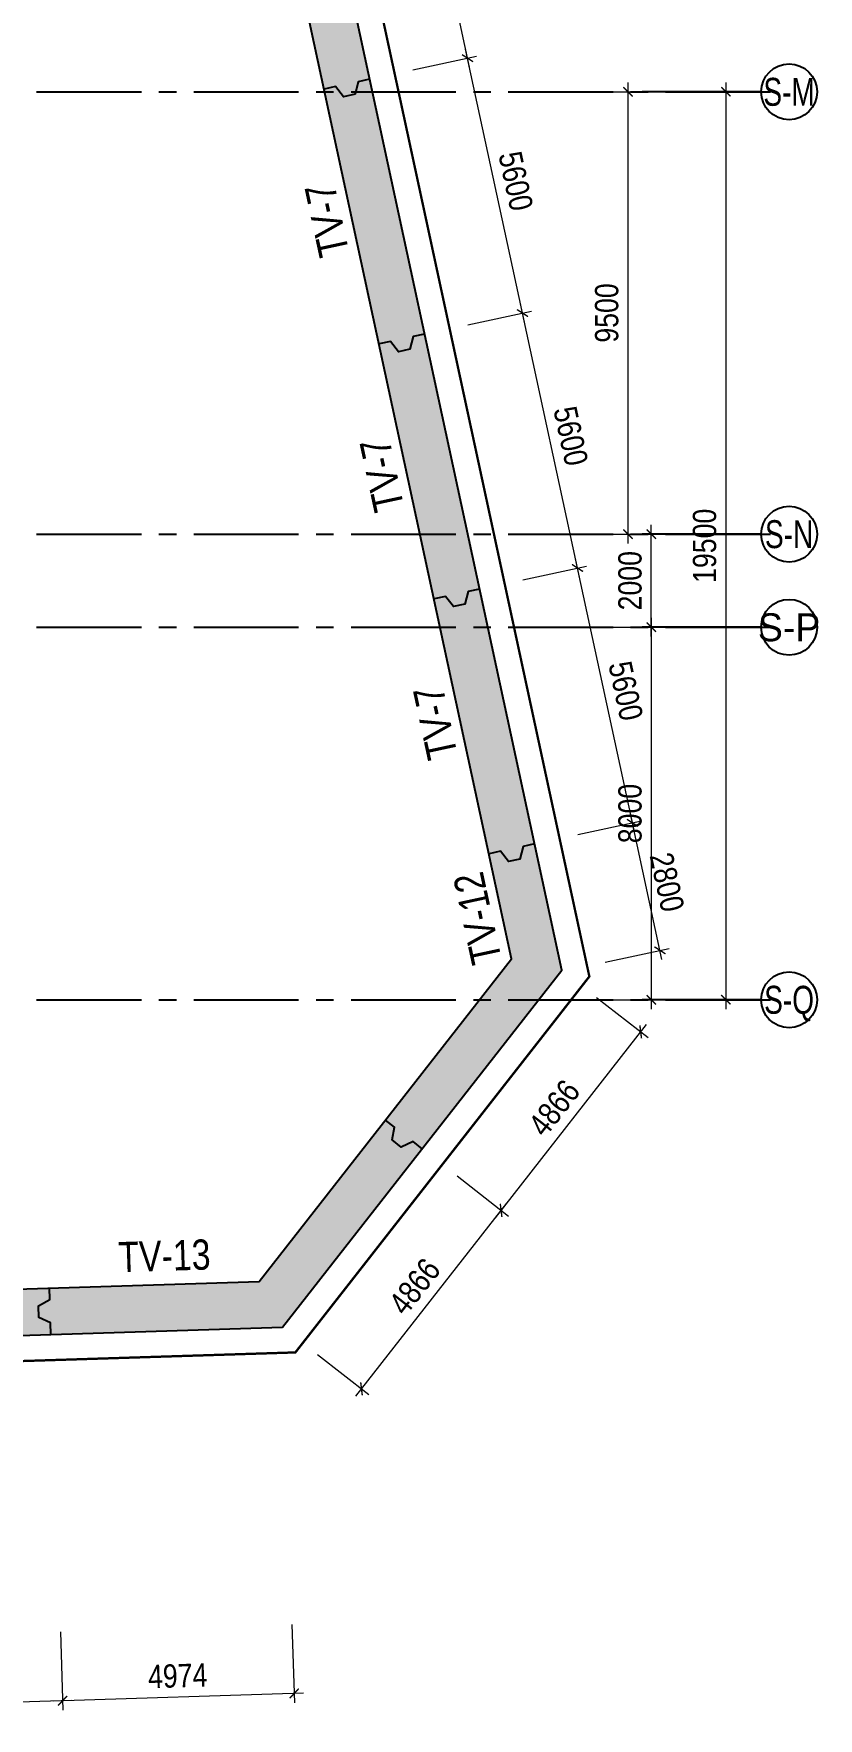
# Model space of a CAD drawing. Header units: millimetres. Extents: x -1534340 to 1713810, y -1348191 to 1114081.
# Drawn here: x 753508 to 770350, y -189521 to -153342 of the extents above; entities that cross this region are included whole.
import ezdxf
from ezdxf.enums import TextEntityAlignment as Align

# ---------------------------------------------------------------- set-up
doc = ezdxf.new("R2010")
doc.units = ezdxf.units.MM
doc.header["$LTSCALE"] = 100
doc.header["$PDMODE"] = 32
doc.header["$PDSIZE"] = 2.5
for name, pattern in [('CENTER2', [1.125, 0.75, -0.125, 0.125, -0.125]), ('DASHDOT', [1, 0.5, -0.25, 0, -0.25]), ('DASHED', [4.5, 3, -1.5])]:
    doc.linetypes.add(name, pattern=pattern)
for name, color, linetype in [('ccu11-Dim', 8, 'Continuous'), ('ccu11-Khuat', 9, 'DASHED'), ('ccu12-Hatch', 250, 'Continuous'), ('ccu12-Truc', 13, 'CENTER2'), ('KT-Dim', 8, 'Continuous'), ('Xref_ST_MBDV Cot vach 30.7.2022$0$Xref_ST_MBDV Cot vach 30.7.2022|Xref_ST_MBDV Cot vach 30.7.2022|Xref_ST_MBDV Cot vach 30.7.2022|Xref_ST_MBDV Cot vach 30.7.2022|A-CORE-OTLN', 2, 'Continuous'), ('Xref_ST_MBDV Cot vach 30.7.2022$0$Xref_ST_MBDV Cot vach 30.7.2022|Xref_ST_MBDV Cot vach 30.7.2022|Xref_ST_MBDV Cot vach 30.7.2022|Xref_ST_MBDV Cot vach 30.7.2022|ccu12-Thay', 7, 'Continuous'), ('Xref_ST_MBDV Cot vach 30.7.2022|Xref_ST_MBDV Cot vach 30.7.2022|Xref_ST_MBDV Cot vach 30.7.2022|Xref_ST_MBDV Cot vach 30.7.2022|A-GRID-SYM', 50, 'Continuous')]:
    doc.layers.add(name, color=color, linetype=linetype)
doc.layers.add('ccu12-Tencaukien', color=9, linetype='Continuous', lineweight=15)
doc.styles.add('Arial', font='arial.ttf', dxfattribs={"width": 0.7})
doc.styles.add('Arial Narrow', font='ARIALN.TTF')
doc.styles.add('HBA-Text', font='GOTHIC.TTF')
doc.dimstyles.new('ccu12-200', dxfattribs={"dimscale": 200, "dimtxt": 2.5, "dimasz": 1, "dimexe": 1, "dimexo": 2, "dimgap": 1, "dimtad": 1, "dimdec": 0, "dimrnd": 5, "dimdsep": 46, "dimtxsty": 'Arial Narrow', "dimblk": 'ARCHTICK', "dimcen": -1, "dimdle": 1, "dimclrd": 256, "dimclre": 256, "dimclrt": 3, "dimadec": 0, "dimazin": 2, "dimtfac": 0.1, "dimtdec": 0, "dimtmove": 0, "dimatfit": 1, "dimldrblk": 'ARCHTICK', "dimfxl": 1, "dimtvp": 0.8333333333333334, "dimtolj": 1, "dimtzin": 12, "dimarcsym": 0})

# ---------------------------------------------------------------- blocks, each defined once
blk = doc.blocks.new('_ARCHTICK')
at = {"color": 0, "linetype": 'ByBlock', "const_width": 0.15}
blk.add_lwpolyline([(-0.5, -0.5), (0.5, 0.5)], dxfattribs=at)
blk = doc.blocks.new('*D3439')
at = {"layer": 'ccu11-Dim', "lineweight": -2, "ltscale": 0.5, "transparency": 16777216}
for p, q in [((6337.437247998572, 10578.46960421825), (7706.003795720597, 10873.47062074017)), ((8142.685667633377, 7898.470019360811), (7468.351286257511, 11026.8371253815)), ((6927.485624519087, 7841.121512294738), (8296.052172274702, 8136.122528823898))]:
    blk.add_line(p, q, dxfattribs=at)
at = {"layer": 'Defpoints', "color": 0, "ltscale": 0.5, "transparency": 16777216}
for p in [(5946.418233894161, 10494.18359939649), (7510.494288668391, 10831.32761832929), (6536.466610414675, 7756.835507472977)]:
    blk.add_point(p, dxfattribs=at)
at = {"layer": 'ccu11-Dim', "lineweight": -2, "ltscale": 0.5, "transparency": 16777216, "xscale": 200, "yscale": 200, "zscale": 200}
for p, rotation in [((7510.494288668391, 10831.32761832929), 102.1642570587989), ((8100.542665222497, 8093.979526413017), 282.1642570587989)]:
    blk.add_blockref('_ARCHTICK', p, dxfattribs=dict(at, rotation=rotation))
at = {"layer": 'ccu11-Dim', "color": 3, "ltscale": 0.5, "transparency": 16777216, "insert": (8250.58266685675, 9558.589271413251), "char_height": 500, "attachment_point": 5, "rotation": 282.1642570587989, "style": 'Arial Narrow', "bg_fill": 3, "box_fill_scale": 1.1, "bg_fill_color": 256, "bg_fill_true_color": 13158600, "bg_fill_transparency": 0}
blk.add_mtext('\\A1;2800', dxfattribs=at)
blk = doc.blocks.new('*D3440')
at = {"layer": 'ccu11-Dim', "lineweight": -2, "ltscale": 0.5, "transparency": 16777216}
for p, q in [((5157.433180559336, 16052.73580170166), (6525.999728441286, 16347.73681825805)), ((7552.637291306175, 10635.818111326), (6288.3472189782, 16501.10332289938)), ((6337.437247998572, 10578.46960421825), (7706.003795947499, 10873.47062078908))]:
    blk.add_line(p, q, dxfattribs=at)
at = {"layer": 'Defpoints', "color": 0, "ltscale": 0.5, "transparency": 16777216}
for p in [(6330.49022138908, 16305.59381584717), (4766.414166454924, 15968.4497968799), (5946.418233894161, 10494.18359939649)]:
    blk.add_point(p, dxfattribs=at)
at = {"layer": 'ccu11-Dim', "lineweight": -2, "ltscale": 0.5, "transparency": 16777216, "xscale": 200, "yscale": 200, "zscale": 200}
for p, rotation in [((6330.49022138908, 16305.59381584717), 102.1642570587989), ((7510.494288895294, 10831.3276183782), 282.1642570587989)]:
    blk.add_blockref('_ARCHTICK', p, dxfattribs=dict(at, rotation=rotation))
at = {"layer": 'ccu11-Dim', "color": 3, "ltscale": 0.5, "transparency": 16777216, "insert": (7365.556445053492, 13664.39641615478), "char_height": 500, "attachment_point": 5, "rotation": 282.1642570587989, "style": 'Arial Narrow', "bg_fill": 3, "box_fill_scale": 1.1, "bg_fill_color": 256, "bg_fill_true_color": 13158600, "bg_fill_transparency": 0}
blk.add_mtext('\\A1;5600', dxfattribs=at)
blk = doc.blocks.new('*D3441')
at = {"layer": 'ccu11-Dim', "lineweight": -2, "ltscale": 0.5, "transparency": 16777216}
for p, q in [((3977.429113121844, 21527.0019991782), (5345.995661163769, 21822.00301576907)), ((6372.633224027166, 16110.08430884394), (5108.343151700683, 21975.36952041039)), ((5157.433180559336, 16052.73580170166), (6525.99972866849, 16347.73681830702))]:
    blk.add_line(p, q, dxfattribs=at)
at = {"layer": 'Defpoints', "color": 0, "ltscale": 0.5, "transparency": 16777216}
for p in [(5150.486154111563, 21779.86001335819), (3586.410099017433, 21442.71599435643), (4766.414166454924, 15968.4497968799)]:
    blk.add_point(p, dxfattribs=at)
at = {"layer": 'ccu11-Dim', "lineweight": -2, "ltscale": 0.5, "transparency": 16777216, "xscale": 200, "yscale": 200, "zscale": 200}
for p, rotation in [((5150.486154111563, 21779.86001335819), 102.1642570587989), ((6330.490221616285, 16305.59381589615), 282.1642570587989)]:
    blk.add_blockref('_ARCHTICK', p, dxfattribs=dict(at, rotation=rotation))
at = {"layer": 'ccu11-Dim', "color": 3, "ltscale": 0.5, "transparency": 16777216, "insert": (6185.55237777523, 19138.66261366926), "char_height": 500, "attachment_point": 5, "rotation": 282.1642570587989, "style": 'Arial Narrow', "bg_fill": 3, "box_fill_scale": 1.1, "bg_fill_color": 256, "bg_fill_true_color": 13158600, "bg_fill_transparency": 0}
blk.add_mtext('\\A1;5600', dxfattribs=at)
blk = doc.blocks.new('*D3442')
at = {"layer": 'ccu11-Dim', "lineweight": -2, "ltscale": 0.5, "transparency": 16777216}
for p, q in [((2797.425045684236, 27001.2681966545), (4165.991593885894, 27296.2692132798)), ((5192.629156749248, 21584.35050635487), (3928.339084422808, 27449.63571792113)), ((3977.429113121844, 21527.0019991782), (5345.995661390573, 21822.00301581796))]:
    blk.add_line(p, q, dxfattribs=at)
at = {"layer": 'Defpoints', "color": 0, "ltscale": 0.5, "transparency": 16777216}
for p in [(3970.482086833688, 27254.12621086893), (2406.406031579825, 26916.98219183274), (3586.410099017433, 21442.71599435643)]:
    blk.add_point(p, dxfattribs=at)
at = {"layer": 'ccu11-Dim', "lineweight": -2, "ltscale": 0.5, "transparency": 16777216, "xscale": 200, "yscale": 200, "zscale": 200}
for p, rotation in [((3970.482086833688, 27254.12621086893), 102.1642570587989), ((5150.486154338368, 21779.86001340708), 282.1642570587989)]:
    blk.add_blockref('_ARCHTICK', p, dxfattribs=dict(at, rotation=rotation))
at = {"layer": 'ccu11-Dim', "color": 3, "ltscale": 0.5, "transparency": 16777216, "insert": (5005.548310497331, 24612.9288111801), "char_height": 500, "attachment_point": 5, "rotation": 282.1642570587989, "style": 'Arial Narrow', "bg_fill": 3, "box_fill_scale": 1.1, "bg_fill_color": 256, "bg_fill_true_color": 13158600, "bg_fill_transparency": 0}
blk.add_mtext('\\A1;5600', dxfattribs=at)
blk = doc.blocks.new('*D3443')
at = {"layer": 'ccu11-Dim', "lineweight": -2, "ltscale": 0.5, "transparency": 16777216}
for p, q in [((4012.625089471941, 27058.61670386573), (2748.335017145612, 32923.90191543147)), ((1617.42097824698, 32475.53439413034), (2985.987526608699, 32770.53541079014)), ((2797.425045684236, 27001.2681966545), (4165.991594113266, 27296.26921332882))]:
    blk.add_line(p, q, dxfattribs=at)
at = {"layer": 'Defpoints', "color": 0, "ltscale": 0.5, "transparency": 16777216}
for p in [(2790.478019556494, 32728.39240837927), (1226.401964142569, 32391.24838930858), (2406.406031579825, 26916.98219183274)]:
    blk.add_point(p, dxfattribs=at)
at = {"layer": 'ccu11-Dim', "lineweight": -2, "ltscale": 0.5, "transparency": 16777216, "xscale": 200, "yscale": 200, "zscale": 200}
for p, rotation in [((2790.478019556494, 32728.39240837927), 102.1642570587989), ((3970.48208706106, 27254.12621091794), 282.1642570587989)]:
    blk.add_blockref('_ARCHTICK', p, dxfattribs=dict(at, rotation=rotation))
at = {"layer": 'ccu11-Dim', "color": 3, "ltscale": 0.5, "transparency": 16777216, "insert": (3825.54424322008, 30087.19500869069), "char_height": 500, "attachment_point": 5, "rotation": 282.1642570587989, "style": 'Arial Narrow', "bg_fill": 3, "box_fill_scale": 1.1, "bg_fill_color": 256, "bg_fill_true_color": 13158600, "bg_fill_transparency": 0}
blk.add_mtext('\\A1;5600', dxfattribs=at)
blk = doc.blocks.new('*D3467')
at = {"layer": 'ccu11-Dim', "lineweight": -2, "ltscale": 0.5, "transparency": 16777216}
for p, q in [((201.9051395700507, -6388.301160996418), (254.909996841119, -8065.380763648567)), ((-4769.558662796467, -6545.426516797147), (-4716.553805525401, -8222.50611944921)), ((448.4922456727829, -7859.162643840254), (-4922.771925333715, -8028.923870617547))]:
    blk.add_line(p, q, dxfattribs=at)
at = {"layer": 'Defpoints', "color": 0, "ltscale": 0.5, "transparency": 16777216}
for p in [(-4782.194533773116, -6145.62614815717), (189.2692685934016, -5988.500792356441), (-4722.871741013726, -8022.605935129222)]:
    blk.add_point(p, dxfattribs=at)
at = {"layer": 'ccu11-Dim', "lineweight": -2, "ltscale": 0.5, "transparency": 16777216, "xscale": 200, "yscale": 200, "zscale": 200}
for p, rotation in [((-4722.871741013726, -8022.605935129222), 181.8102563568879), ((248.5920613527945, -7865.480579328579), 1.810256356887825)]:
    blk.add_blockref('_ARCHTICK', p, dxfattribs=dict(at, rotation=rotation))
at = {"layer": 'ccu11-Dim', "color": 3, "ltscale": 0.5, "transparency": 16777216, "insert": (-2251.522193315057, -7488.983987022978), "char_height": 500, "attachment_point": 5, "rotation": 1.8102563568878363, "style": 'Arial Narrow', "bg_fill": 3, "box_fill_scale": 1.1, "bg_fill_color": 256, "bg_fill_true_color": 13158600, "bg_fill_transparency": 0}
blk.add_mtext('\\A1;4974', dxfattribs=at)
blk = doc.blocks.new('*D3468')
at = {"layer": 'ccu11-Dim', "lineweight": -2, "ltscale": 0.5, "transparency": 16777216}
for p, q in [((-10366.76382375807, -6722.328710470219), (-10313.75896648426, -8399.408313209124)), ((-4769.558662796467, -6545.426516797147), (-4716.553805522659, -8222.506119535976)), ((-4522.971556690995, -8016.287999727663), (-10519.97708629257, -8205.826064377461))]:
    blk.add_line(p, q, dxfattribs=at)
at = {"layer": 'Defpoints', "color": 0, "ltscale": 0.5, "transparency": 16777216}
for p in [(-4782.194533773116, -6145.62614815717), (-10379.39969473472, -6322.528341830242), (-10320.07690197258, -8199.508128889136)]:
    blk.add_point(p, dxfattribs=at)
at = {"layer": 'ccu11-Dim', "lineweight": -2, "ltscale": 0.5, "transparency": 16777216, "xscale": 200, "yscale": 200, "zscale": 200}
for p, rotation in [((-4722.871741010984, -8022.605935215987), 1.810256356887825), ((-10320.07690197258, -8199.508128889136), 181.8102563568879)]:
    blk.add_blockref('_ARCHTICK', p, dxfattribs=dict(at, rotation=rotation))
at = {"layer": 'ccu11-Dim', "color": 3, "ltscale": 0.5, "transparency": 16777216, "insert": (-7535.856674976376, -7655.99776184664), "char_height": 500, "attachment_point": 5, "rotation": 1.8102563568878363, "style": 'Arial Narrow', "bg_fill": 3, "box_fill_scale": 1.1, "bg_fill_color": 256, "bg_fill_true_color": 13158600, "bg_fill_transparency": 0}
blk.add_mtext('\\A1;5600', dxfattribs=at)
blk = doc.blocks.new('*D3474')
at = {"layer": 'ccu11-Dim', "lineweight": -2, "ltscale": 0.5, "transparency": 16777216}
for p, q in [((3745.043192668273, 3248.623129679746), (4848.066517408668, 2386.451716835942)), ((1570.761332651532, -1481.623716187735), (4813.659101423848, 2667.193822201787)), ((748.4801131396464, -585.044887251762), (1851.503438017378, -1447.216300202915))]:
    blk.add_line(p, q, dxfattribs=at)
at = {"layer": 'Defpoints', "color": 0, "ltscale": 0.5, "transparency": 16777216}
for p in [(3429.893671317608, 3494.957819060772), (4690.491756733335, 2509.619061526455), (433.3305917889811, -338.710197870736)]:
    blk.add_point(p, dxfattribs=at)
at = {"layer": 'ccu11-Dim', "lineweight": -2, "ltscale": 0.5, "transparency": 16777216, "xscale": 200, "yscale": 200, "zscale": 200}
for p, rotation in [((4690.491756733335, 2509.619061526455), 51.98725670868028), ((1693.928677342045, -1324.048955512402), 231.9872567086803)]:
    blk.add_blockref('_ARCHTICK', p, dxfattribs=dict(at, rotation=rotation))
at = {"layer": 'ccu11-Dim', "color": 3, "ltscale": 0.5, "transparency": 16777216, "insert": (2833.50191549352, 873.167195618496), "char_height": 500, "attachment_point": 5, "rotation": 51.987256708680285, "style": 'Arial Narrow', "bg_fill": 3, "box_fill_scale": 1.1, "bg_fill_color": 256, "bg_fill_true_color": 13158600, "bg_fill_transparency": 0}
blk.add_mtext('\\A1;4866', dxfattribs=at)
blk = doc.blocks.new('*D3475')
at = {"layer": 'ccu11-Dim', "lineweight": -2, "ltscale": 0.5, "transparency": 16777216}
for p, q in [((6741.606272197367, 7082.291146611603), (7844.629596894715, 6220.119733801445)), ((4567.324412137233, 2352.044300777326), (7810.222180909895, 6500.861839167292)), ((3745.043192668273, 3248.623129679746), (4848.066517503078, 2386.451716762146))]:
    blk.add_line(p, q, dxfattribs=at)
at = {"layer": 'Defpoints', "color": 0, "ltscale": 0.5, "transparency": 16777216}
for p in [(6426.456750846701, 7328.625835992629), (7687.054836219382, 6343.287078491959), (3429.893671317608, 3494.957819060772)]:
    blk.add_point(p, dxfattribs=at)
at = {"layer": 'ccu11-Dim', "lineweight": -2, "ltscale": 0.5, "transparency": 16777216, "xscale": 200, "yscale": 200, "zscale": 200}
for p, rotation in [((7687.054836219382, 6343.287078491959), 51.98725670868028), ((4690.491756827745, 2509.619061452659), 231.9872567086803)]:
    blk.add_blockref('_ARCHTICK', p, dxfattribs=dict(at, rotation=rotation))
at = {"layer": 'ccu11-Dim', "color": 3, "ltscale": 0.5, "transparency": 16777216, "insert": (5830.064994979394, 4706.835212583778), "char_height": 500, "attachment_point": 5, "rotation": 51.987256708680285, "style": 'Arial Narrow', "bg_fill": 3, "box_fill_scale": 1.1, "bg_fill_color": 256, "bg_fill_true_color": 13158600, "bg_fill_transparency": 0}
blk.add_mtext('\\A1;4866', dxfattribs=at)
blk = doc.blocks.new('GRID-SYM-flat-83')
at = {"layer": 'Xref_ST_MBDV Cot vach 30.7.2022|Xref_ST_MBDV Cot vach 30.7.2022|Xref_ST_MBDV Cot vach 30.7.2022|Xref_ST_MBDV Cot vach 30.7.2022|A-GRID-SYM'}
blk.add_ellipse((0, 0), major_axis=(-899.9839282080502, 5.37856553410893), ratio=1, dxfattribs=at)
at = {"layer": 'Xref_ST_MBDV Cot vach 30.7.2022|Xref_ST_MBDV Cot vach 30.7.2022|Xref_ST_MBDV Cot vach 30.7.2022|Xref_ST_MBDV Cot vach 30.7.2022|A-GRID-SYM', "style": 'HBA-Text'}
blk.add_attdef('GRID', text='', height=900.0000000000003, rotation=359.6302510781834, dxfattribs=at).set_placement((7.113495670384687e-20, 1.190286096938727e-17, 3.982135654073748e-07), align=Align.MIDDLE_CENTER)
blk = doc.blocks.new('GRID-SYM-flat-84')
at = {"layer": 'Xref_ST_MBDV Cot vach 30.7.2022|Xref_ST_MBDV Cot vach 30.7.2022|Xref_ST_MBDV Cot vach 30.7.2022|Xref_ST_MBDV Cot vach 30.7.2022|A-GRID-SYM'}
blk.add_ellipse((0, 0), major_axis=(-899.9839282080502, 5.37856553410893), ratio=1, dxfattribs=at)
at = {"layer": 'Xref_ST_MBDV Cot vach 30.7.2022|Xref_ST_MBDV Cot vach 30.7.2022|Xref_ST_MBDV Cot vach 30.7.2022|Xref_ST_MBDV Cot vach 30.7.2022|A-GRID-SYM', "style": 'HBA-Text'}
blk.add_attdef('GRID', text='', height=900.0000000000003, rotation=359.6302510781834, dxfattribs=at).set_placement((2.025799344252252e-20, 3.389726944925022e-18, 1.134042694414104e-07), align=Align.MIDDLE_CENTER)
blk = doc.blocks.new('GRID-SYM-flat-85')
at = {"layer": 'Xref_ST_MBDV Cot vach 30.7.2022|Xref_ST_MBDV Cot vach 30.7.2022|Xref_ST_MBDV Cot vach 30.7.2022|Xref_ST_MBDV Cot vach 30.7.2022|A-GRID-SYM'}
blk.add_ellipse((0, 0), major_axis=(-899.9839282080502, 5.37856553410893), ratio=1, dxfattribs=at)
at = {"layer": 'Xref_ST_MBDV Cot vach 30.7.2022|Xref_ST_MBDV Cot vach 30.7.2022|Xref_ST_MBDV Cot vach 30.7.2022|Xref_ST_MBDV Cot vach 30.7.2022|A-GRID-SYM', "style": 'HBA-Text'}
blk.add_attdef('GRID', text='', height=900.0000000000003, rotation=359.630251078169, dxfattribs=at).set_placement((9.578760419288606e-21, 1.60279360265213e-18, 5.362191130063174e-08), align=Align.MIDDLE_CENTER)
blk = doc.blocks.new('GRID-SYM-flat-86')
at = {"layer": 'Xref_ST_MBDV Cot vach 30.7.2022|Xref_ST_MBDV Cot vach 30.7.2022|Xref_ST_MBDV Cot vach 30.7.2022|Xref_ST_MBDV Cot vach 30.7.2022|A-GRID-SYM'}
blk.add_ellipse((0, 0), major_axis=(-899.9839282080502, 5.37856553410893), ratio=1, dxfattribs=at)
at = {"layer": 'Xref_ST_MBDV Cot vach 30.7.2022|Xref_ST_MBDV Cot vach 30.7.2022|Xref_ST_MBDV Cot vach 30.7.2022|Xref_ST_MBDV Cot vach 30.7.2022|A-GRID-SYM', "style": 'HBA-Text'}
blk.add_attdef('GRID', text='', height=900.0000000000003, rotation=359.6302510781834, dxfattribs=at).set_placement((-3.313819860899584e-20, -5.54494427347405e-18, -1.855076720465948e-07), align=Align.MIDDLE_CENTER)
blk = doc.blocks.new('*D1145')
at = {"layer": 'Defpoints', "color": 0, "transparency": 16777216}
for p in [(420808.1932698449, -72696.27179369514), (420808.1932698449, -92196.27179369555), (424766.3851447776, -92196.27179369555)]:
    blk.add_point(p, dxfattribs=at)
at = {"layer": 'KT-Dim', "lineweight": -2, "transparency": 16777216}
for p, q in [((421208.1932698449, -72696.27179369514), (424966.3851447776, -72696.27179369514)), ((424766.3851447776, -72496.27179369514), (424766.3851447776, -92396.27179369555)), ((421208.1932698449, -92196.27179369555), (424966.3851447776, -92196.27179369555))]:
    blk.add_line(p, q, dxfattribs=at)
at = {"layer": 'KT-Dim', "lineweight": -2, "transparency": 16777216, "xscale": 200, "yscale": 200, "zscale": 200}
for p, rotation in [((424766.3851447776, -72696.27179369514), 90), ((424766.3851447776, -92196.27179369555), 270)]:
    blk.add_blockref('_ARCHTICK', p, dxfattribs=dict(at, rotation=rotation))
at = {"layer": 'KT-Dim', "color": 3, "transparency": 16777216, "insert": (424311.0986509167, -82446.27179369544), "char_height": 500, "attachment_point": 5, "rotation": 90, "style": 'Arial Narrow'}
blk.add_mtext('\\A1;19500', dxfattribs=at)
blk = doc.blocks.new('*D1146')
at = {"layer": 'Defpoints', "color": 0, "transparency": 16777216}
for p in [(420808.1932698449, -84196.27186136894), (420808.1932698449, -92196.27179369555), (423166.3851447776, -92196.27179369555)]:
    blk.add_point(p, dxfattribs=at)
at = {"layer": 'KT-Dim', "lineweight": -2, "transparency": 16777216}
for p, q in [((421208.1932698449, -84196.27186136894), (423366.3851447776, -84196.27186136894)), ((423166.3851447776, -83996.27186136894), (423166.3851447776, -92396.27179369555)), ((421208.1932698449, -92196.27179369555), (423366.3851447776, -92196.27179369555))]:
    blk.add_line(p, q, dxfattribs=at)
at = {"layer": 'KT-Dim', "lineweight": -2, "transparency": 16777216, "xscale": 200, "yscale": 200, "zscale": 200}
for p, rotation in [((423166.3851447776, -84196.27186136894), 90), ((423166.3851447776, -92196.27179369555), 270)]:
    blk.add_blockref('_ARCHTICK', p, dxfattribs=dict(at, rotation=rotation))
at = {"layer": 'KT-Dim', "color": 3, "transparency": 16777216, "insert": (422711.0986509167, -88196.27182753234), "char_height": 500, "attachment_point": 5, "rotation": 90, "style": 'Arial Narrow'}
blk.add_mtext('\\A1;8000', dxfattribs=at)
blk = doc.blocks.new('*D1105')
at = {"layer": 'Defpoints', "color": 0, "transparency": 16777216}
for p in [(420308.068988459, -82196.27186136981), (423166.3851447753, -82196.27186136981), (420808.1932698449, -84196.27186136894)]:
    blk.add_point(p, dxfattribs=at)
at = {"layer": 'KT-Dim', "lineweight": -2, "transparency": 16777216}
for p, q in [((423166.3851447753, -84396.27186136894), (423166.3851447753, -81996.27186136981)), ((420708.068988459, -82196.27186136981), (423366.3851447753, -82196.27186136981)), ((421208.1932698449, -84196.27186136894), (423366.3851447753, -84196.27186136894))]:
    blk.add_line(p, q, dxfattribs=at)
at = {"layer": 'KT-Dim', "lineweight": -2, "transparency": 16777216, "xscale": 200, "yscale": 200, "zscale": 200}
for p, rotation in [((423166.3851447753, -82196.27186136981), 90), ((423166.3851447753, -84196.27186136894), 270)]:
    blk.add_blockref('_ARCHTICK', p, dxfattribs=dict(at, rotation=rotation))
at = {"layer": 'KT-Dim', "color": 3, "transparency": 16777216, "insert": (422711.0986509143, -83196.27186136947), "char_height": 500, "attachment_point": 5, "rotation": 90, "style": 'Arial Narrow'}
blk.add_mtext('\\A1;2000', dxfattribs=at)
blk = doc.blocks.new('*D1106')
at = {"layer": 'Defpoints', "color": 0, "transparency": 16777216}
for p in [(420308.068988459, -72696.27186137022), (422666.2608493464, -72696.27186137022), (420308.068988459, -82196.27186136987)]:
    blk.add_point(p, dxfattribs=at)
at = {"layer": 'KT-Dim', "lineweight": -2, "transparency": 16777216}
for p, q in [((420708.068988459, -72696.27186137022), (422866.2608493464, -72696.27186137022)), ((422666.2608493464, -82396.27186136987), (422666.2608493464, -72496.27186137022)), ((420708.068988459, -82196.27186136987), (422866.2608493464, -82196.27186136987))]:
    blk.add_line(p, q, dxfattribs=at)
at = {"layer": 'KT-Dim', "lineweight": -2, "transparency": 16777216, "xscale": 200, "yscale": 200, "zscale": 200}
for p, rotation in [((422666.2608493464, -72696.27186137022), 90), ((422666.2608493464, -82196.27186136987), 270)]:
    blk.add_blockref('_ARCHTICK', p, dxfattribs=dict(at, rotation=rotation))
at = {"layer": 'KT-Dim', "color": 3, "transparency": 16777216, "insert": (422210.9743554855, -77446.27186137014), "char_height": 500, "attachment_point": 5, "rotation": 90, "style": 'Arial Narrow'}
blk.add_mtext('\\A1;9500', dxfattribs=at)
blk = doc.blocks.new('Grid-ST-flat-3')
at = {"layer": 'ccu12-Truc', "ltscale": 30}
for p, q in [((366096.2468389631, -72696.27186137123), (425824.0468604062, -72696.27186137007)), ((366096.2468389794, -82196.27186137065), (425824.0468603973, -82196.27186136972)), ((366096.2468389806, -84196.27186137141), (425824.046860399, -84196.27186136867)), ((366096.2468389729, -92196.27186136931), (425824.0468604038, -92196.27186137077))]:
    blk.add_line(p, q, dxfattribs=at)
at = {"layer": 'KT-Dim'}
for p, q in [((425524.0424615133, -72696.27192904626), (422966.3822543479, -72696.27210864075)), ((425524.0446045718, -82196.27168177534), (422966.3843973984, -82196.27186136984)), ((425524.0442661839, -82196.2716817765), (422966.3862020941, -82196.27186137054)), ((425524.0468603987, -84196.27192904486), (422966.3848485611, -84196.27210863977)), ((425524.0468604066, -84196.27168177709), (422966.3866532627, -84196.27186137158)), ((425524.0468604069, -92196.27192904195), (422966.3866532354, -92196.2721086365))]:
    blk.add_line(p, q, dxfattribs=at)
ref = blk.add_blockref('GRID-SYM-flat-83', (426124.0424344335, -72696.45219530782), dxfattribs=dict(at, xscale=0.6666666666666665, yscale=0.6666666666666665, zscale=0.6666666666666665, rotation=0.325197994598278))
ref.add_attrib('GRID', 'S-M', dxfattribs={"layer": 'Xref_ST_MBDV Cot vach 30.7.2022|Xref_ST_MBDV Cot vach 30.7.2022|Xref_ST_MBDV Cot vach 30.7.2022|Xref_ST_MBDV Cot vach 30.7.2022|A-GRID-SYM', "height": 600, "style": 'HBA-Text', "width": 0.75}).set_placement((426124.0424344335, -72696.45219530782), align=Align.MIDDLE_CENTER)
ref = blk.add_blockref('GRID-SYM-flat-84', (426124.044239104, -82196.45194803801), dxfattribs=dict(at, xscale=0.6666666666666665, yscale=0.6666666666666665, zscale=0.6666666666666665, rotation=0.325197994598278))
ref.add_attrib('GRID', 'S-N', dxfattribs={"layer": 'Xref_ST_MBDV Cot vach 30.7.2022|Xref_ST_MBDV Cot vach 30.7.2022|Xref_ST_MBDV Cot vach 30.7.2022|Xref_ST_MBDV Cot vach 30.7.2022|A-GRID-SYM', "height": 600, "style": 'HBA-Text', "width": 0.75}).set_placement((426124.044239104, -82196.45194803801), align=Align.MIDDLE_CENTER)
at = {"layer": 'KT-Dim', "xscale": 0.6666666666666665, "yscale": 0.6666666666666665, "zscale": 0.6666666666666665, "rotation": 0.325197994598278}
blk.add_blockref('GRID-SYM-flat-85', (426124.0468333187, -84196.45219530637), dxfattribs=at).add_auto_attribs({'GRID': 'S-P'})
at = {"layer": 'KT-Dim'}
ref = blk.add_blockref('GRID-SYM-flat-86', (426124.046833327, -92196.45219530351), dxfattribs=dict(at, xscale=0.6666666666666665, yscale=0.6666666666666665, zscale=0.6666666666666665, rotation=0.325197994598278))
ref.add_attrib('GRID', 'S-Q', dxfattribs={"layer": 'Xref_ST_MBDV Cot vach 30.7.2022|Xref_ST_MBDV Cot vach 30.7.2022|Xref_ST_MBDV Cot vach 30.7.2022|Xref_ST_MBDV Cot vach 30.7.2022|A-GRID-SYM', "height": 600, "style": 'HBA-Text', "width": 0.75}).set_placement((426124.046833327, -92196.45219530351), align=Align.MIDDLE_CENTER)
dim = blk.add_linear_dim(base=(422666.2608493465, -72696.27186137019), p1=(420308.0689884588, -82196.27186136981), p2=(420308.0689884588, -72696.27186137016), angle=90, dimstyle='ccu12-200', dxfattribs=at)
dim.commit()
dim.dimension.update_dxf_attribs({"geometry": '*D1106', "text_midpoint": (422210.9743554855, -77446.27186137011), "insert": (5.820766091346741e-11, 2.91038304567337e-11)})
for base, p1, p2, picture, middle in [((424766.3851447776, -92196.27179369555), (420808.1932698446, -72696.27179369511), (420808.1932698446, -92196.27179369552), '*D1145', (424311.0986509167, -82446.27179369544)), ((423166.3851447753, -82196.27186136981), (420808.1932698446, -84196.2718613689), (420308.0689884587, -82196.27186136978), '*D1105', (422711.0986509143, -83196.27186136947)), ((423166.3851447776, -92196.27179369555), (420808.1932698446, -84196.2718613689), (420808.1932698446, -92196.27179369552), '*D1146', (422711.0986509167, -88196.27182753234))]:
    dim = blk.add_linear_dim(base=base, p1=p1, p2=p2, angle=90, dimstyle='ccu12-200', dxfattribs=at)
    dim.commit()
    dim.dimension.update_dxf_attribs({"geometry": picture, "text_midpoint": middle})
blk = doc.blocks.new('220830_DWall Plan')
at = {"layer": 'Xref_ST_MBDV Cot vach 30.7.2022$0$Xref_ST_MBDV Cot vach 30.7.2022|Xref_ST_MBDV Cot vach 30.7.2022|Xref_ST_MBDV Cot vach 30.7.2022|Xref_ST_MBDV Cot vach 30.7.2022|ccu12-Thay', "ltscale": 10}
for points in [[(2996.56307948567, 3833.668016964803), (2799.726367421448, 3987.524225026602), (2547.114118941128, 3867.455112248892), (2350.013929324225, 4021.517265921691), (2405.525988189504, 4295.648532374064), (2208.689276123419, 4449.504740437726)], [(-4971.463802363724, -157.125355878612), (-4979.355939682573, 92.58275000541471), (-5233.3496453017, 209.701226053061), (-5241.252346711233, 459.7435809678864), (-4995.161342503503, 592.6674598352984), (-5003.053479822353, 842.3755657209549)]]:
    blk.add_lwpolyline(points, dxfattribs=at)
at = {"layer": 'ccu12-Tencaukien', "color": 2, "style": 'Arial', "width": 0.8}
for s, rotation, p in [('TV-7', 102.1642570566259, (1268.584095430211, 23843.63829480158)), ('TV-7', 102.1642570566259, (2448.588162707863, 18369.37209729082)), ('TV-7', 102.1642570566259, (3595.369509654469, 13049.2324997976)), ('TV-12', 102.1642570566259, (4500.83013589005, 8848.626216154546)), ('TV-13', 1.810256358554529, (-2526.44375241641, 1209.564837507438))]:
    blk.add_text(s, height=650, rotation=rotation, dxfattribs=at).set_placement(p, align=Align.CENTER)
at = {"layer": 'ccu11-Dim', "ltscale": 0.5}
for base, p1, p2, angle, picture, middle in [((7510.494288668391, 10831.32761832929), (6536.466610414675, 7756.835507472977), (5946.418233894161, 10494.18359939649), 102.1642570587989, '*D3439', (8250.58266685675, 9558.589271413251)), ((4690.491756733335, 2509.619061526455), (433.3305917889811, -338.710197870736), (3429.893671317608, 3494.957819060772), 51.98725670868028, '*D3474', (2833.50191549352, 873.167195618496)), ((-4722.871741013726, -8022.605935129222), (189.2692685934016, -5988.500792356441), (-4782.194533773116, -6145.626148157171), 1.810256356887835, '*D3467', (-2251.522193315057, -7488.983987022978))]:
    dim = blk.add_linear_dim(base=base, p1=p1, p2=p2, angle=angle, dimstyle='ccu12-200', override={"dimzin": 0, "dimfxl": 150, "dimtfill": 1}, dxfattribs=at)
    dim.commit()
    dim.dimension.update_dxf_attribs({"geometry": picture, "text_midpoint": middle})
for base, p1, p2, angle, picture, middle in [((6330.49022138908, 16305.59381584717), (5946.418233894161, 10494.18359939649), (4766.414166454924, 15968.4497968799), 102.1642570587989, '*D3440', (7365.556445053492, 13664.39641615478)), ((7687.054836219382, 6343.287078491959), (3429.893671317608, 3494.957819060772), (6426.456750846701, 7328.625835992629), 51.98725670868028, '*D3475', (5830.064994979394, 4706.835212583778)), ((-10320.07690197258, -8199.508128889136), (-4782.194533773116, -6145.626148157171), (-10379.39969473472, -6322.528341830242), 1.810256356887835, '*D3468', (-7535.856674976376, -7655.99776184664))]:
    dim = blk.add_linear_dim(base=base, p1=p1, p2=p2, angle=angle, dimstyle='ccu12-200', override={"dimzin": 0, "dimtmove": 1, "dimfxl": 150, "dimtfill": 1}, dxfattribs=at)
    dim.commit()
    dim.dimension.update_dxf_attribs({"geometry": picture, "text_midpoint": middle})
at = {"layer": 'Xref_ST_MBDV Cot vach 30.7.2022$0$Xref_ST_MBDV Cot vach 30.7.2022|Xref_ST_MBDV Cot vach 30.7.2022|Xref_ST_MBDV Cot vach 30.7.2022|Xref_ST_MBDV Cot vach 30.7.2022|ccu12-Thay', "ltscale": 10}
blk.add_lwpolyline([(5408.76708785072, 10378.29034244153), (5164.543657766655, 10325.64682266559), (5094.98247522302, 10054.73949199985), (4850.432137671858, 10002.02550576697), (4675.442982664332, 10220.21885020169), (4431.21955258213, 10167.57533042761)], dxfattribs=at)
at = {"layer": 'ccu11-Dim', "ltscale": 0.5}
dim = blk.add_linear_dim(base=(5150.486154111563, 21779.86001335819), p1=(4766.414166454924, 15968.4497968799), p2=(3586.410099017434, 21442.71599435643), angle=102.1642570587989, dimstyle='ccu12-200', override={"dimzin": 0, "dimtmove": 1, "dimfxl": 150, "dimtfill": 1}, dxfattribs=at)
dim.commit()
dim.dimension.update_dxf_attribs({"geometry": '*D3441', "text_midpoint": (6185.55237777523, 19138.66261366926)})
at = {"layer": 'Xref_ST_MBDV Cot vach 30.7.2022$0$Xref_ST_MBDV Cot vach 30.7.2022|Xref_ST_MBDV Cot vach 30.7.2022|Xref_ST_MBDV Cot vach 30.7.2022|Xref_ST_MBDV Cot vach 30.7.2022|ccu12-Thay', "ltscale": 10}
blk.add_lwpolyline([(4228.763020573184, 15852.55653995229), (3984.539590489119, 15799.91302017635), (3914.978407945484, 15529.00568951061), (3670.428070394322, 15476.29170327773), (3495.438915386796, 15694.48504771246), (3251.215485304594, 15641.84152793838)], dxfattribs=at)
at = {"layer": 'ccu11-Dim', "ltscale": 0.5}
dim = blk.add_linear_dim(base=(3970.482086833688, 27254.12621086893), p1=(3586.410099017434, 21442.71599435643), p2=(2406.406031579827, 26916.98219183274), angle=102.1642570587989, dimstyle='ccu12-200', override={"dimzin": 0, "dimtmove": 1, "dimfxl": 150, "dimtfill": 1}, dxfattribs=at)
dim.commit()
dim.dimension.update_dxf_attribs({"geometry": '*D3442', "text_midpoint": (5005.548310497331, 24612.9288111801)})
at = {"layer": 'Xref_ST_MBDV Cot vach 30.7.2022$0$Xref_ST_MBDV Cot vach 30.7.2022|Xref_ST_MBDV Cot vach 30.7.2022|Xref_ST_MBDV Cot vach 30.7.2022|Xref_ST_MBDV Cot vach 30.7.2022|ccu12-Thay', "ltscale": 10}
blk.add_lwpolyline([(3048.758953295648, 21326.82273746305), (2804.535523211583, 21274.17921768711), (2734.974340667948, 21003.27188702137), (2490.424003116786, 20950.5579007885), (2315.43484810926, 21168.75124522322), (2071.211418027058, 21116.10772544914)], dxfattribs=at)
at = {"layer": 'ccu11-Dim', "ltscale": 0.5}
dim = blk.add_linear_dim(base=(2790.478019556494, 32728.39240837927), p1=(2406.406031579827, 26916.98219183274), p2=(1226.401964142569, 32391.24838930857), angle=102.1642570587989, dimstyle='ccu12-200', override={"dimzin": 0, "dimtmove": 1, "dimfxl": 150, "dimtfill": 1}, dxfattribs=at)
dim.commit()
dim.dimension.update_dxf_attribs({"geometry": '*D3443', "text_midpoint": (3825.54424322008, 30087.19500869069)})
at = {"layer": 'ccu12-Hatch', "ltscale": 0.5}
h = blk.add_hatch(dxfattribs=at)
h.set_pattern_fill('VATLIEU04', color=256, scale=50, pattern_type=2)
h.set_pattern_definition([(49.99999999999999, (-626373.3342983417, 223416.3138238905), (358.6300913003767, -31.37606749129755), [37.5, -412.5]), (355, (-626373.3342983417, 223416.3138238905), (-69.3756668065, 376.0960668500059), [30, -330]), (100.4514, (-626343.4484583416, 223413.6991538906), (289.2546908570108, 344.7197710304768), [31.870095, -350.571056]), (46.18420000000001, (-626373.3342983417, 223516.3138238905), (533.6205243128222, -82.75950716450905), [56.25, -618.75]), (96.6356, (-626328.8659258416, 223509.4171703905), (467.3313527743517, 487.0589354502209), [47.805144, -525.8565]), (351.1842, (-626373.3342983417, 223516.3138238905), (467.3309725668136, 487.0593004626623), [45, -495]), (21, (-626323.3342983417, 223491.3138238905), (298.4535260592309, -201.3094453326694), [37.5, -412.5]), (326.0000000000001, (-626323.3342983417, 223491.3138238905), (121.6576659607909, 362.5750225234265), [30, -330]), (71.4514, (-626298.4631818417, 223474.5380208904), (420.111314290745, 161.2652483549762), [31.870095, -350.571056]), (37.50000000000001, (-626373.3342983417, 223416.3138238905), (6.079927658645334, 166.4469269156558), [0, -326, 0, -335, 0, -331.25]), (7.499999999999999, (-626373.3342983417, 223416.3138238905), (131.5347687210743, 197.2058559411801), [0, -191, 0, -318.5, 0, -126.25]), (327.5, (-626484.8342983417, 223416.3138238905), (266.9112180862045, -11.27743586718988), [0, -125, 0, -390, 0, -517.5]), (317.5, (-626534.8342983417, 223416.3138238905), (291.5930846711931, 50.05249116615887), [0, -162.5, 0, -259, 0, -367.5]), (45, (-626373.3342983417, 223416.3138238905), (-150.2601910021414, 150.2601910021414), []), (45, (-626373.3342983417, 223477.5638238905), (-150.2601910021414, 150.2601910021414), [])])
h.paths.add_polyline_path([(-122510.4377079519, 58795.37442143436), (-122033.6815434044, 56036.26160033303), (-122025.7876231933, 55995.61253618752), (-121435.2140790377, 53258.60269167775), (-121425.6437793528, 53218.31415357196), (-120722.2623284779, 50508.10114818579), (-120711.0339904953, 50468.24906291033), (-119896.0667007762, 47789.47540381039), (-119883.1971059525, 47750.11881010688), (-118958.0313538634, 45107.38001651398), (-118943.5436660124, 45068.59038886509), (-117909.7669564919, 42466.41712121887), (-117893.6862212039, 42428.26128181221), (-116753.0731630396, 39871.11407221621), (-116735.426806198, 39833.65691181936), (-115489.9336989214, 37325.9195013782), (-115470.4426040638, 37288.6624795323), (-113949.2110772333, 34523.96208060021), (-113926.1324947552, 34484.21023604716), (-112465.0145615609, 32095.66792214545), (-112442.365950508, 32060.33136249136), (-110882.3056502814, 29735.20515953854), (-110858.5315026108, 29701.31019805628), (-109203.5653102336, 27442.75160858175), (-109178.4082509245, 27409.86940877431), (-107431.371899086, 25221.75058536557), (-107404.8750139739, 25189.93755651708), (-105568.762181359, 23076.0100114228), (-105540.9708571493, 23045.32073169411), (-103618.9280412936, 21009.20889438782), (-103589.8898877968, 20979.6960169482), (-101585.21101511, 19024.89100943354), (-101554.9757836481, 18996.60517189594), (-99471.09656585555, 17126.45881247544), (-99439.71606397477, 17099.44854978623), (-97280.20811065217, 15317.16759563284), (-97247.73611328937, 15291.47925656894), (-95016.30081058771, 13600.11989503214), (-94982.79296785081, 13575.79756245494), (-92683.25513393304, 11978.26016058249), (-92648.7688756414, 11955.34557557723), (-90285.07020370883, 10454.3696969219), (-90249.66464086878, 10432.90218696115), (-87825.85694104596, 9031.061884258641), (-87789.59276442509, 9011.078295511077), (-85309.83101610898, 7710.77768734796), (-85272.77039208275, 7692.312321248231), (-82741.30561868742, 6495.781460359576), (-82703.5120825452, 6478.866014553932), (-80124.68406089407, 5388.157054864336), (-80086.22240777675, 5372.820568627678), (-77464.45222466288, 4389.804237666889), (-77425.38839832298, 4376.073041888652), (-74765.17086703004, 3502.435424680123), (-74725.57184931007, 3490.333097272669), (-72031.46780127648, 2727.572729680687), (-71991.40150039119, 2717.120055148029), (-69268.02996366622, 2066.545330035267), (-69227.56048386917, 2057.759360332042), (-66479.5882319751, 1520.499178650789), (-66438.77649470035, 1513.394298584666), (-63670.91057862109, 1090.406981272623), (-63637.23109638039, 1085.844325877842), (-60856.58974519582, 757.1595588398632), (-60844.44666397572, 755.7993620461784), (-41353.29734858312, -1306.989615324186), (0, 0), (5993.126158971339, 7667.336033930769), (-23501.33256044798, 144497.8121814553), (-27624.72399501887, 160190.8649870193), (-41845.49750419054, 164209.248587866), (-48082.32497422025, 159482.113560111), (-71537.04204183258, 141587.5571172747), (-77499.19426463358, 137277.8319328888), (-78971.40144370683, 133992.6318627722), (-83075.54428935237, 131025.9635991585), (-86656.71568556875, 130658.3429933989), (-88925.94415784779, 129018.0374911823), (-91195.1726301231, 127377.7319889617), (-93464.40110239992, 125737.4264867394), (-93470.76988466468, 125732.7909288236), (-95729.18205513933, 124077.6249346551), (-95757.84447532857, 124055.9515005779), (-97965.68529962248, 122333.9065259675), (-98004.34901152994, 122302.4368301167), (-100138.7605455084, 120490.1765277265), (-100176.0896438641, 120457.1227363446), (-102233.3756646214, 118557.7612044617), (-102269.2799513851, 118523.2048236108), (-104245.9344168106, 116540.0666225988), (-104280.3710605948, 116504.0515153395), (-106172.9902757526, 114440.5611455014), (-106205.9061337865, 114403.142581915), (-108011.215367251, 112262.8485433382), (-108042.5472374934, 112224.0980735365), (-109757.4387080873, 110010.6963377271), (-109787.1335349623, 109970.6800965373), (-111408.6537761174, 107687.9904313564), (-111436.6641255029, 107646.7720811691), (-112962.0082162254, 105298.7249340918), (-112988.2821574055, 105256.3805795081), (-114414.8227540888, 102847.0275696703), (-114439.3159949677, 102803.6287816984), (-115764.5927530244, 100337.1248764603), (-115787.2630367927, 100292.7465068427), (-117008.9902657148, 97773.34527279716), (-117029.7984760374, 97728.06387637602), (-118145.8691132709, 95160.11015157786), (-118164.7793500704, 95114.00384032063), (-119173.2685943755, 92501.92622965877), (-119190.2482345346, 92455.07454003347), (-120089.4168697191, 89803.37776900164), (-120104.4366234706, 89755.86152443662), (-120892.7340213468, 87069.11866132123), (-120905.7679829231, 87021.01983245998), (-121581.8347801162, 84303.8643923474), (-121592.8604724637, 84255.26595544745), (-122155.5309165177, 81512.38389976439), (-122164.5293302966, 81463.36969273398), (-122612.8332909021, 78699.49133815581), (-122619.7891328937, 78650.14411580423), (-122952.9495746837, 75870.03546324652), (-122957.8501592425, 75820.4464794395), (-123175.3029721442, 73028.90312957705), (-123178.1586971563, 72978.65016620967), (-123278.3545955288, 70180.44345798576), (-123279.1099371981, 70131.87132830254), (-123265.9708663094, 67331.90215618373), (-123264.6553757995, 67281.07859905809), (-123132.9280049466, 64484.1789047952), (-123130.141062415, 64443.05850296794), (-122883.2765664408, 61653.96224779368), (-122878.7720678145, 61612.79582164949), (-122516.641578636, 58836.3121626291)])
h.paths.add_polyline_path([(-24474.17632883787, 144265.2754886972), (-28446.65134845045, 159383.9614637634), (-41638.26956708496, 163111.5352335167), (-47477.02056897804, 158686.1179020258), (-70940.74876744114, 140784.6865014078), (-76696.21382153034, 136624.3645631985), (-78168.42100060359, 133339.1644930821), (-82706.87794515863, 130058.5534886497), (-86288.04934137501, 129690.9328828901), (-88340.1207641993, 128207.5987510829), (-88222.95608546771, 128045.5110030649), (-90492.18455774453, 126405.2055008427), (-92761.41303002113, 124764.8999986202), (-95019.82520049566, 123109.7340044518), (-97227.66602479143, 121387.6890298401), (-99362.07755877159, 119575.4287274485), (-101419.3635795229, 117676.0671955713), (-103396.01804495, 115692.9289945576), (-105288.6372601108, 113629.4386247159), (-107093.9464935752, 111489.1445861391), (-108808.8379641706, 109275.742850328), (-110430.3582053271, 106993.0531851451), (-111955.7022960465, 104645.0060380723), (-113382.2428927228, 102235.6530282455), (-114707.5196507731, 99769.14912301884), (-115929.2468796953, 97249.74788899021), (-117045.3175169296, 94681.79416418984), (-118053.8067612352, 92069.71655352577), (-118952.9753964212, 89418.01978248963), (-119741.2727943034, 86731.27691937715), (-120417.3395914566, 84014.1214794243), (-120980.0100354773, 81271.23942390294), (-121428.3139960832, 78507.36106932268), (-121761.4744378728, 75727.25241676718), (-121978.9272507745, 72935.70906690718), (-122079.1231491471, 70137.50235868338), (-122065.9840782582, 67337.53318656655), (-121934.2567074051, 64540.63349230378), (-122134.0352569956, 64531.22439438733), (-121887.1707610215, 61742.12813921319), (-121525.0402718443, 58965.6444802013), (-121048.284107297, 56206.5316591002), (-120457.7105631434, 53469.5218145987), (-119754.3291122454, 50759.30880923849), (-118939.3618225266, 48080.53515013866), (-118014.1960704246, 45437.796356551), (-116980.4193606341, 42835.62308829953), (-115839.8063024691, 40278.47587870376), (-114594.3131951923, 37770.73846826283), (-113073.0816683618, 35006.03806933074), (-111611.9637351676, 32617.49575542926), (-110051.9034349413, 30292.36955247656), (-108396.9372425643, 28033.81096300227), (-106649.9008907259, 25845.69213959365), (-104813.7880581113, 23731.76459449949), (-102891.7452422559, 21695.65275719331), (-100887.0663695693, 19740.84774967877), (-98803.18715177698, 17870.70139025839), (-96643.67919845472, 16088.42043610499), (-94412.24389575329, 14397.06107456831), (-92112.70606183575, 12799.52367269585), (-89749.00738990342, 11298.54779404053), (-87325.19969008095, 9896.707491338253), (-84845.43794176518, 8596.406883175136), (-82313.97316837008, 7399.87602228648), (-79735.14514671918, 6309.167062596884), (-77113.37496360554, 5326.150731636095), (-74453.15743231284, 4452.513114427566), (-71759.05338427948, 3689.752746835584), (-69035.68184755452, 3039.178021722706), (-66287.70959566045, 2501.917840041453), (-63519.84367958119, 2078.93052272941), (-60739.20232839661, 1750.245755691431), (-41316.29658681713, -305.3208619551733), (-499.5455151367933, 984.7109662755392), (4916.924067385495, 7914.298514602007)], flags=16)
at = {"layer": 'ccu11-Khuat', "color": 1, "linetype": 'DASHDOT', "ltscale": 18, "const_width": 50}
blk.add_lwpolyline([(-28510.92620540969, 165727.9014498864), (-36919.56229590811, 168632.9359166666), (-48415.24239728041, 159919.9111719227), (-71865.00334276631, 142029.1359559873), (-95482.07753914886, 124957.5994297423, 0.6850113019549599), (-62162.51113531925, 342.2213320105802), (-41373.64776755311, -1857.907429677201), (274.7500333245844, -541.5910314514767), (6585.037309342995, 7531.506669562543), (-22966.2684878353, 144625.7073624798)], format="xyb", close=True, dxfattribs=at)
at = {"layer": 'Xref_ST_MBDV Cot vach 30.7.2022$0$Xref_ST_MBDV Cot vach 30.7.2022|Xref_ST_MBDV Cot vach 30.7.2022|Xref_ST_MBDV Cot vach 30.7.2022|Xref_ST_MBDV Cot vach 30.7.2022|A-CORE-OTLN', "color": 6}
for points in [[(-41353.29734858312, -1306.989615324186), (0, 0), (5993.126158971339, 7667.336033930769), (-23501.33256044798, 144497.8121814553)], [(-41316.29658681713, -305.3208619551733), (-499.5455151367933, 984.7109662755392), (4916.924067385495, 7914.298514602007), (-24474.17632883787, 144265.2754886972)]]:
    blk.add_lwpolyline(points, dxfattribs=at)
at = {"layer": 'Xref_ST_MBDV Cot vach 30.7.2022$0$Xref_ST_MBDV Cot vach 30.7.2022|Xref_ST_MBDV Cot vach 30.7.2022|Xref_ST_MBDV Cot vach 30.7.2022|Xref_ST_MBDV Cot vach 30.7.2022|ccu12-Thay', "ltscale": 10}
blk.add_lwpolyline([(1868.754886018112, 26801.08893497405), (1624.531455934048, 26748.4454151981), (1554.970273390412, 26477.53808453237), (1310.419935839251, 26424.82409829949), (1135.430780831724, 26643.01744273421), (891.2073507495224, 26590.37392296013)], dxfattribs=at)
blk.add_blockref('Grid-ST-flat-3', (-415251.1356215763, 99227.94316578982, 0.1248620286703281))

msp = doc.modelspace()

# ---------------------------------------------------------------- block references
at = {"layer": 'ccu12-Tencaukien'}
msp.add_blockref('220830_DWall Plan', (758850.8740133337, -181121.9573365317), dxfattribs=at)

doc.saveas('drawing.dxf')
